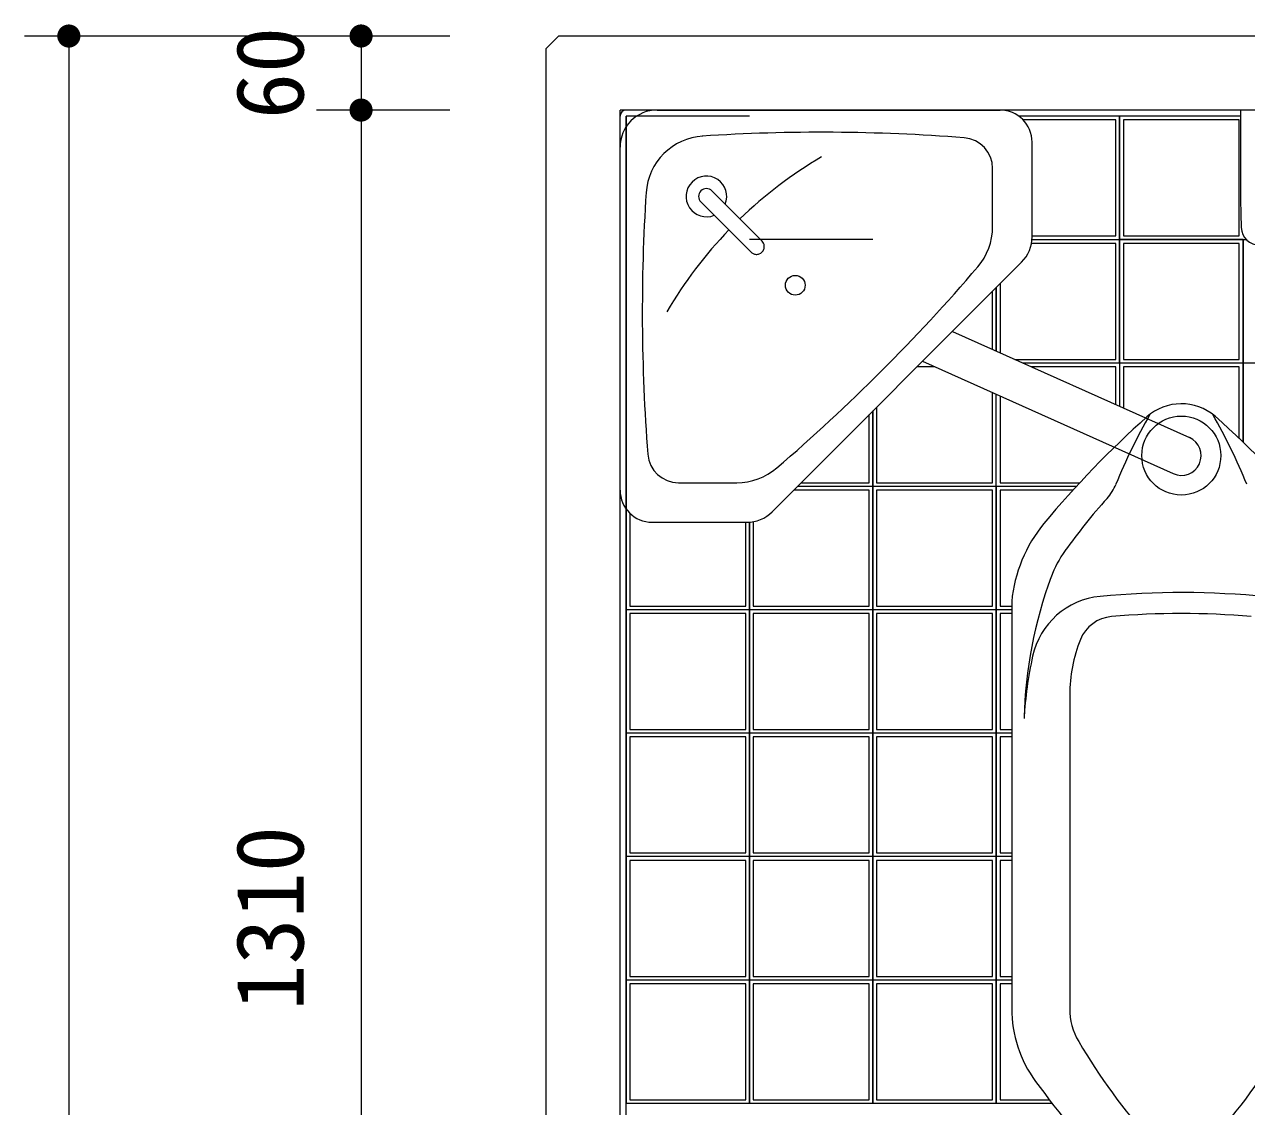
# Model space of a CAD drawing. Units: millimetres at full size, sheet at 1:30. Extents: x 0 to 12600, y 0 to 8910.
# Drawn here: x 2086 to 3077, y 2480 to 3357 of the extents above; entities that cross this region are included whole.
import ezdxf
from ezdxf.enums import TextEntityAlignment as Align

# ---------------------------------------------------------------- set-up
doc = ezdxf.new("R2010")
doc.units = ezdxf.units.MM
doc.header["$LTSCALE"] = 30
doc.layers.add('D-STR', color=1, linetype='Continuous', lineweight=13)
doc.layers.add('D-STR-DIM', color=7, linetype='Continuous', lineweight=13)
doc.styles.add('ＭＳ ゴシック', font='')
doc.styles.get('ＭＳ ゴシック').set_extended_font_data('MS Gothic')

# ---------------------------------------------------------------- blocks, each defined once
blk = doc.blocks.new('filled_dot')
at = {"color": 0, "linetype": 'Continuous', "lineweight": -2, "const_width": 1.25}
blk.add_lwpolyline([(-0.625, 0, 1), (0.625, 0, 1)], format="xyb", close=True, dxfattribs=at)

msp = doc.modelspace()

# ---------------------------------------------------------------- linework, layer by layer
at = {"layer": 'D-STR'}
for p, q in [((2518.71, 3347.58), (2508.71, 3337.58)), ((3528.71, 3347.58), (2518.71, 3347.58)), ((2508.71, 1927.58), (2508.71, 3337.58)), ((2568.71, 1977.58), (2568.71, 3287.58)), ((3478.71, 3287.58), (2568.71, 3287.58)), ((2568.71, 1982.58), (2568.71, 3282.58)), ((3473.71, 3287.58), (2573.71, 3287.58)), ((2573.71, 3182.58), (2573.71, 3282.58)), ((2673.71, 3282.58), (2573.71, 3282.58)), ((2573.71, 3282.58), (2573.71, 3182.58)), ((2573.71, 2407.58), (2573.71, 3282.58)), ((2598.71, 3287.58), (2876.71, 3287.58)), ((2973.71, 3282.58), (2892.04, 3282.58)), ((2970.71, 3279.58), (2895.47, 3279.58)), ((2970.71, 3185.58), (2970.71, 3279.58)), ((2973.71, 3282.58), (2973.71, 3182.58)), ((2973.71, 3182.58), (2973.71, 3282.58)), ((3071.71, 3282.58), (2973.71, 3282.58)), ((3070.71, 3279.58), (2976.71, 3279.58)), ((2976.71, 3279.58), (2976.71, 3185.58)), ((3070.71, 3185.58), (3070.71, 3279.58)), ((3090.21, 3287.58), (3071.71, 3287.58)), ((3071.71, 3287.58), (3071.71, 3222.08)), ((2902.71, 3184.8), (2902.71, 3261.58)), ((2568.71, 2979.58), (2568.71, 3257.58)), ((2870.71, 3193), (2870.71, 3240.58)), ((2683.88, 3181.38), (2643.2, 3222.07)), ((2674.9, 3172.4), (2634.22, 3213.09)), ((2573.71, 3082.58), (2573.71, 3182.58)), ((2573.71, 3182.58), (2573.71, 3082.58)), ((2773.71, 3182.58), (2673.71, 3182.58)), ((2902.62, 3182.58), (2973.71, 3182.58)), ((2902.71, 3185.58), (2970.71, 3185.58)), ((2973.71, 3182.58), (3073.71, 3182.58)), ((2973.71, 3182.58), (2973.71, 3082.58)), ((3073.71, 3182.58), (2973.71, 3182.58)), ((2973.71, 3082.58), (2973.71, 3182.58)), ((2976.71, 3185.58), (3070.71, 3185.58)), ((3073.71, 3082.58), (3073.71, 3182.58)), ((3073.71, 3182.58), (3073.71, 3082.58)), ((3073.71, 3182.58), (3076.53, 3182.58)), ((2970.71, 3179.58), (2902.23, 3179.58)), ((2970.71, 3085.58), (2970.71, 3179.58)), ((2976.71, 3179.58), (2976.71, 3085.58)), ((3070.71, 3179.58), (2976.71, 3179.58)), ((3070.71, 3085.58), (3070.71, 3179.58)), ((2691.99, 2962.08), (2894.21, 3164.29)), ((2870.71, 3093.66), (2870.71, 3140.79)), ((2873.71, 3092.32), (2873.71, 3143.79)), ((2873.71, 3143.79), (2873.71, 3092.32)), ((2876.71, 3146.79), (2876.71, 3090.98)), ((2838.16, 3108.25), (3030.25, 3022.18)), ((2573.71, 2982.58), (2573.71, 3082.58)), ((2573.71, 3082.58), (2573.71, 2982.58)), ((2813.95, 3084.03), (3017.17, 2992.98)), ((2888.75, 3085.58), (2970.71, 3085.58)), ((2973.71, 3082.58), (2895.45, 3082.58)), ((3073.71, 3082.58), (2973.71, 3082.58)), ((2973.71, 3082.58), (2973.71, 3047.52)), ((2976.71, 3085.58), (3070.71, 3085.58)), ((3173.71, 3082.58), (3073.71, 3082.58)), ((3073.71, 3018.53), (3073.71, 3082.58)), ((3073.71, 3082.58), (3073.71, 3018.53)), ((2823.88, 3079.58), (2809.49, 3079.58)), ((2970.71, 3079.58), (2902.14, 3079.58)), ((2970.71, 3048.86), (2970.71, 3079.58)), ((3070.71, 3079.58), (2976.71, 3079.58)), ((2976.71, 3079.58), (2976.71, 3046.17)), ((3070.71, 3021.4), (3070.71, 3079.58)), ((2870.71, 2985.58), (2870.71, 3058.6)), ((2873.71, 2982.58), (2873.71, 3057.26)), ((2876.71, 3055.91), (2876.71, 2985.58)), ((2773.71, 2982.58), (2773.71, 3043.8)), ((2773.71, 3043.8), (2773.71, 2982.58)), ((2776.71, 3046.8), (2776.71, 2985.58)), ((2770.71, 2985.58), (2770.71, 3040.8)), ((2573.71, 2882.58), (2573.71, 2982.58)), ((2573.71, 2982.58), (2573.71, 2882.58)), ((2616.1, 2985.58), (2663.29, 2985.58)), ((2773.71, 2982.58), (2712.49, 2982.58)), ((2715.49, 2985.58), (2770.71, 2985.58)), ((2773.71, 2882.58), (2773.71, 2982.58)), ((2773.71, 2982.58), (2773.71, 2882.58)), ((2873.71, 2982.58), (2773.71, 2982.58)), ((2776.71, 2985.58), (2870.71, 2985.58)), ((2873.71, 2882.58), (2873.71, 2982.58)), ((2873.71, 2982.58), (2873.71, 2882.58)), ((2938.56, 2982.58), (2873.71, 2982.58)), ((2876.71, 2985.58), (2941.33, 2985.58)), ((2770.71, 2979.58), (2709.49, 2979.58)), ((2770.71, 2885.58), (2770.71, 2979.58)), ((2776.71, 2979.58), (2776.71, 2885.58)), ((2870.71, 2979.58), (2776.71, 2979.58)), ((2870.71, 2885.58), (2870.71, 2979.58)), ((2876.71, 2979.58), (2876.71, 2885.58)), ((2935.82, 2979.58), (2876.71, 2979.58)), ((2576.71, 2960.82), (2576.71, 2885.58)), ((2594.71, 2953.58), (2671.49, 2953.58)), ((2670.71, 2885.58), (2670.71, 2953.58)), ((2673.71, 2882.58), (2673.71, 2953.67)), ((2673.71, 2953.67), (2673.71, 2882.58)), ((2676.71, 2954.05), (2676.71, 2885.58)), ((2576.71, 2885.58), (2670.71, 2885.58)), ((2676.71, 2885.58), (2770.71, 2885.58)), ((2776.71, 2885.58), (2870.71, 2885.58)), ((2876.71, 2885.58), (2886.21, 2885.58)), ((2886.21, 2889.34), (2886.21, 2559.58)), ((2573.71, 2782.58), (2573.71, 2882.58)), ((2573.71, 2882.58), (2573.71, 2782.58)), ((2673.71, 2882.58), (2573.71, 2882.58)), ((2576.71, 2879.58), (2576.71, 2785.58)), ((2670.71, 2879.58), (2576.71, 2879.58)), ((2670.71, 2785.58), (2670.71, 2879.58)), ((2673.71, 2782.58), (2673.71, 2882.58)), ((2673.71, 2882.58), (2673.71, 2782.58)), ((2773.71, 2882.58), (2673.71, 2882.58)), ((2676.71, 2879.58), (2676.71, 2785.58)), ((2770.71, 2879.58), (2676.71, 2879.58)), ((2770.71, 2785.58), (2770.71, 2879.58)), ((2773.71, 2782.58), (2773.71, 2882.58)), ((2773.71, 2882.58), (2773.71, 2782.58)), ((2873.71, 2882.58), (2773.71, 2882.58)), ((2776.71, 2879.58), (2776.71, 2785.58)), ((2870.71, 2879.58), (2776.71, 2879.58)), ((2870.71, 2785.58), (2870.71, 2879.58)), ((2873.71, 2782.58), (2873.71, 2882.58)), ((2873.71, 2882.58), (2873.71, 2782.58)), ((2886.21, 2882.58), (2873.71, 2882.58)), ((2876.71, 2879.58), (2876.71, 2785.58)), ((2886.21, 2879.58), (2876.71, 2879.58)), ((2933.21, 2813.68), (2933.21, 2559.58)), ((2576.71, 2785.58), (2670.71, 2785.58)), ((2676.71, 2785.58), (2770.71, 2785.58)), ((2776.71, 2785.58), (2870.71, 2785.58)), ((2876.71, 2785.58), (2886.21, 2785.58)), ((2573.71, 2682.58), (2573.71, 2782.58)), ((2573.71, 2782.58), (2573.71, 2682.58)), ((2673.71, 2782.58), (2573.71, 2782.58)), ((2576.71, 2779.58), (2576.71, 2685.58)), ((2670.71, 2779.58), (2576.71, 2779.58)), ((2670.71, 2685.58), (2670.71, 2779.58)), ((2673.71, 2682.58), (2673.71, 2782.58)), ((2673.71, 2782.58), (2673.71, 2682.58)), ((2773.71, 2782.58), (2673.71, 2782.58)), ((2676.71, 2779.58), (2676.71, 2685.58)), ((2770.71, 2779.58), (2676.71, 2779.58)), ((2770.71, 2685.58), (2770.71, 2779.58)), ((2773.71, 2682.58), (2773.71, 2782.58)), ((2773.71, 2782.58), (2773.71, 2682.58)), ((2873.71, 2782.58), (2773.71, 2782.58)), ((2776.71, 2779.58), (2776.71, 2685.58)), ((2870.71, 2779.58), (2776.71, 2779.58)), ((2870.71, 2685.58), (2870.71, 2779.58)), ((2873.71, 2682.58), (2873.71, 2782.58)), ((2873.71, 2782.58), (2873.71, 2682.58)), ((2886.21, 2782.58), (2873.71, 2782.58)), ((2876.71, 2779.58), (2876.71, 2685.58)), ((2886.21, 2779.58), (2876.71, 2779.58)), ((2576.71, 2685.58), (2670.71, 2685.58)), ((2676.71, 2685.58), (2770.71, 2685.58)), ((2776.71, 2685.58), (2870.71, 2685.58)), ((2876.71, 2685.58), (2886.21, 2685.58)), ((2573.71, 2582.58), (2573.71, 2682.58)), ((2573.71, 2682.58), (2573.71, 2582.58)), ((2673.71, 2682.58), (2573.71, 2682.58)), ((2576.71, 2679.58), (2576.71, 2585.58)), ((2670.71, 2679.58), (2576.71, 2679.58)), ((2670.71, 2585.58), (2670.71, 2679.58)), ((2673.71, 2582.58), (2673.71, 2682.58)), ((2673.71, 2682.58), (2673.71, 2582.58)), ((2773.71, 2682.58), (2673.71, 2682.58)), ((2676.71, 2679.58), (2676.71, 2585.58)), ((2770.71, 2679.58), (2676.71, 2679.58)), ((2770.71, 2585.58), (2770.71, 2679.58)), ((2773.71, 2582.58), (2773.71, 2682.58)), ((2773.71, 2682.58), (2773.71, 2582.58)), ((2873.71, 2682.58), (2773.71, 2682.58)), ((2776.71, 2679.58), (2776.71, 2585.58)), ((2870.71, 2679.58), (2776.71, 2679.58)), ((2870.71, 2585.58), (2870.71, 2679.58)), ((2873.71, 2582.58), (2873.71, 2682.58)), ((2873.71, 2682.58), (2873.71, 2582.58)), ((2886.21, 2682.58), (2873.71, 2682.58)), ((2876.71, 2679.58), (2876.71, 2585.58)), ((2886.21, 2679.58), (2876.71, 2679.58)), ((2573.71, 2482.58), (2573.71, 2582.58)), ((2573.71, 2582.58), (2573.71, 2482.58)), ((2673.71, 2582.58), (2573.71, 2582.58)), ((2576.71, 2585.58), (2670.71, 2585.58)), ((2576.71, 2579.58), (2576.71, 2485.58)), ((2670.71, 2579.58), (2576.71, 2579.58)), ((2670.71, 2485.58), (2670.71, 2579.58)), ((2673.71, 2482.58), (2673.71, 2582.58)), ((2673.71, 2582.58), (2673.71, 2482.58)), ((2773.71, 2582.58), (2673.71, 2582.58)), ((2676.71, 2585.58), (2770.71, 2585.58)), ((2676.71, 2579.58), (2676.71, 2485.58)), ((2770.71, 2579.58), (2676.71, 2579.58)), ((2770.71, 2485.58), (2770.71, 2579.58)), ((2773.71, 2482.58), (2773.71, 2582.58)), ((2773.71, 2582.58), (2773.71, 2482.58)), ((2873.71, 2582.58), (2773.71, 2582.58)), ((2776.71, 2585.58), (2870.71, 2585.58)), ((2776.71, 2579.58), (2776.71, 2485.58)), ((2870.71, 2579.58), (2776.71, 2579.58)), ((2870.71, 2485.58), (2870.71, 2579.58)), ((2873.71, 2482.58), (2873.71, 2582.58)), ((2873.71, 2582.58), (2873.71, 2482.58)), ((2886.21, 2582.58), (2873.71, 2582.58)), ((2876.71, 2585.58), (2886.21, 2585.58)), ((2876.71, 2579.58), (2876.71, 2485.58)), ((2886.21, 2579.58), (2876.71, 2579.58)), ((2919.01, 2482.58), (2573.71, 2482.58)), ((2576.71, 2485.58), (2670.71, 2485.58)), ((2676.71, 2485.58), (2770.71, 2485.58)), ((2776.71, 2485.58), (2870.71, 2485.58)), ((2876.71, 2485.58), (2916.7, 2485.58))]:
    msp.add_line(p, q, dxfattribs=at)
for centre, radius in [((2710.71, 3145.58), 8), ((3023.71, 3007.58), 32)]:
    msp.add_circle(centre, radius, dxfattribs=at)
for centre, radius, start, end in [((2573.71, 3282.58), 5, 90, 180), ((2598.71, 3257.58), 30, 89.9995, 180), ((2876.71, 3261.58), 26, 0, 90), ((2731.96, 1769.58), 1500, 85.5772, 93.6923), ((2638.71, 3217.58), 49, 93.3168, 176.541), ((2845.71, 3240.19), 25, 0, 85.577), ((2908.82, 2947.46), 350, 120.324, 133.961), ((2855.71, 3240.58), 15, 0, 5.16775), ((2638.71, 3217.58), 16.5, 337.635, 292.367), ((4086.71, 3124.32), 1500, 176.308, 184.423), ((2638.71, 3217.58), 6.35, 45, 225), ((3871.71, 3222.08), 800, 180, 182.124), ((2908.82, 2947.46), 350, 136.04, 149.676), ((2820.71, 3193), 50, 319.403, 0), ((3087.24, 3193.08), 15, 182.495, 270), ((2679.62, 3177.12), 6.03, 26.5516, 44.9803), ((2873.71, 3184.8), 29, 315, 0), ((2679.16, 3176.67), 6.03, 225.02, 243.447), ((2679.18, 3176.75), 6.11, 243.623, 268.008), ((2679.22, 3176.89), 6.26, 267.751, 291.861), ((2679.14, 3177.15), 6.52, 291.676, 338.319), ((2679.53, 3177.1), 6.11, 1.9915, 26.3767), ((2679.39, 3177.07), 6.26, 338.14, 2.24933), ((1719.72, 4136.57), 1500, 310.597, 319.403), ((3023.71, 3007.58), 42, 49.34761, 131.785), ((3527.94, 2441.62), 800, 131.694, 140.305), ((3433.35, 2794.75), 500, 150.508, 157.723), ((2614.07, 2794.75), 500, 22.277, 29.4915), ((2519.48, 2441.62), 800, 39.695, 48.35617), ((3023.71, 3007.58), 16, 245.86514, 65.86514), ((2616.1, 3010.58), 25, 184.422, 270.001), ((2663.29, 3035.58), 50, 270, 310.597), ((2933.71, 2999.58), 40, 318.0888, 337.8929), ((2594.71, 2979.58), 26, 180, 270), ((3335.57, 2638.88), 500, 138.089, 144.343), ((2671.49, 2982.58), 29, 270, 315), ((3001.71, 2878.58), 116, 140.367, 174.678), ((3001.71, 2878.58), 89, 144.203, 159.908), ((3256.08, 2785.13), 360, 159.806, 178.495), ((2963.71, 2831.76), 62, 95.396, 167.598), ((3023.71, 2196.58), 700, 84.344, 95.396), ((2969.71, 2847.26), 30, 94.917, 158.091), ((3023.71, 2219.58), 660, 85.083, 94.917), ((3053.21, 2813.68), 120, 158.091, 180), ((3215.69, 2776.34), 320, 167.598, 176.732), ((2986.21, 2559.58), 100, 180, 216.235), ((2986.21, 2559.58), 53, 180, 210.477), ((3371.45, 2786.3), 500, 210.477, 221.873), ((2675.97, 2786.3), 500, 318.1273, 329.5233), ((3631.49, 3032.46), 900, 216.235, 222.548)]:
    msp.add_arc(centre, radius, start, end, dxfattribs=at)
at = {"layer": 'D-STR-DIM'}
for p, q in [((2430.71, 3347.58), (2085.82, 3347.58)), ((2121.82, 3347.58), (2121.82, 1717.58)), ((2430.71, 3347.58), (2322.71, 3347.58)), ((2358.71, 3347.58), (2358.71, 3287.58)), ((2430.71, 3287.58), (2322.71, 3287.58)), ((2430.71, 3287.58), (2322.71, 3287.58)), ((2358.71, 3287.58), (2358.71, 1977.58))]:
    msp.add_line(p, q, dxfattribs=at)

# ---------------------------------------------------------------- block references
at = {"layer": 'D-STR-DIM', "xscale": 7.5, "yscale": 7.5}
for p, rotation in [((2121.82, 3347.58), 270), ((2358.71, 3347.58), 270), ((2358.71, 3287.58), 90), ((2358.71, 3287.58), 270)]:
    msp.add_blockref('filled_dot', p, dxfattribs=dict(at, rotation=rotation))

# ---------------------------------------------------------------- texts
at = {"layer": 'D-STR-DIM', "style": 'ＭＳ ゴシック'}
for s, p in [('60', (2257.08, 3317.58)), ('1310', (2257.08, 2632.58))]:
    msp.add_text(s, height=54.99, rotation=90, dxfattribs=at).set_placement(p, align=Align.TOP_CENTER)

doc.saveas('drawing.dxf')
